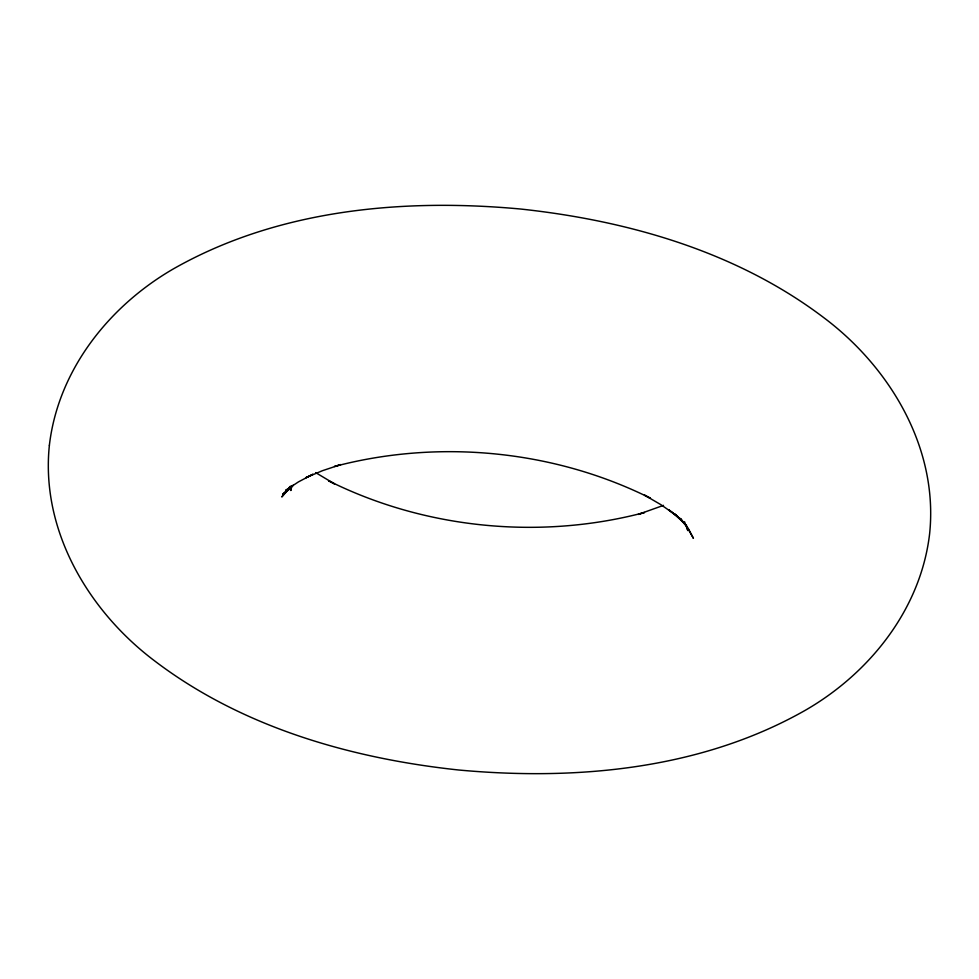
<?xml version="1.0" encoding="UTF-8"?>
<svg xmlns="http://www.w3.org/2000/svg" width="979" height="979" viewBox="0 0 979 979"><rect width="100%" height="100%" fill="white"/><g stroke="black" fill="none" stroke-linecap="round" stroke-linejoin="round"><path stroke-width="1.47" d="M291.73 486.122L290.8 490.528L291.693 486.453M290.029 486.441L288.181 490.43L291.179 485.853M289.747 486.869L281.768 496.965L290.053 487.787L282.784 494.15L293.272 485.278L285.623 490.406L298.387 481.925L312.925 474.252L305.693 477.752L322.495 470.679L340.814 464.584L334.524 466.469C438.776 438.922 553.857 450.034 650.435 498.213L644.439 495.093L660.911 504.687L675.657 514.942L669.073 510.035L681.47 520.424L675.204 514.244L685.312 524.683L680.393 518.38L687.466 527.73L693.413 538.328L688.078 528.109M663.505 505.372L638.186 514.416L644.476 512.531C540.224 540.078 425.143 528.966 328.565 480.787L334.561 483.907L315.63 472.6M684.554 521.721L687.809 530.594L686.365 524.879M49.378 445.274C40.494 530.324 88.465 611.165 154.841 661.058C241.997 727.262 350.812 758.407 458.368 769.971C575.982 780.838 700.744 769.641 805.154 710.375C869.707 673.222 920.823 609.122 929.622 533.726C938.506 448.676 890.535 367.835 824.159 317.942C737.003 251.738 628.188 220.593 520.632 209.029C403.018 198.162 278.256 209.359 173.846 268.625C109.293 305.778 58.177 369.878 49.378 445.274"/></g></svg>
